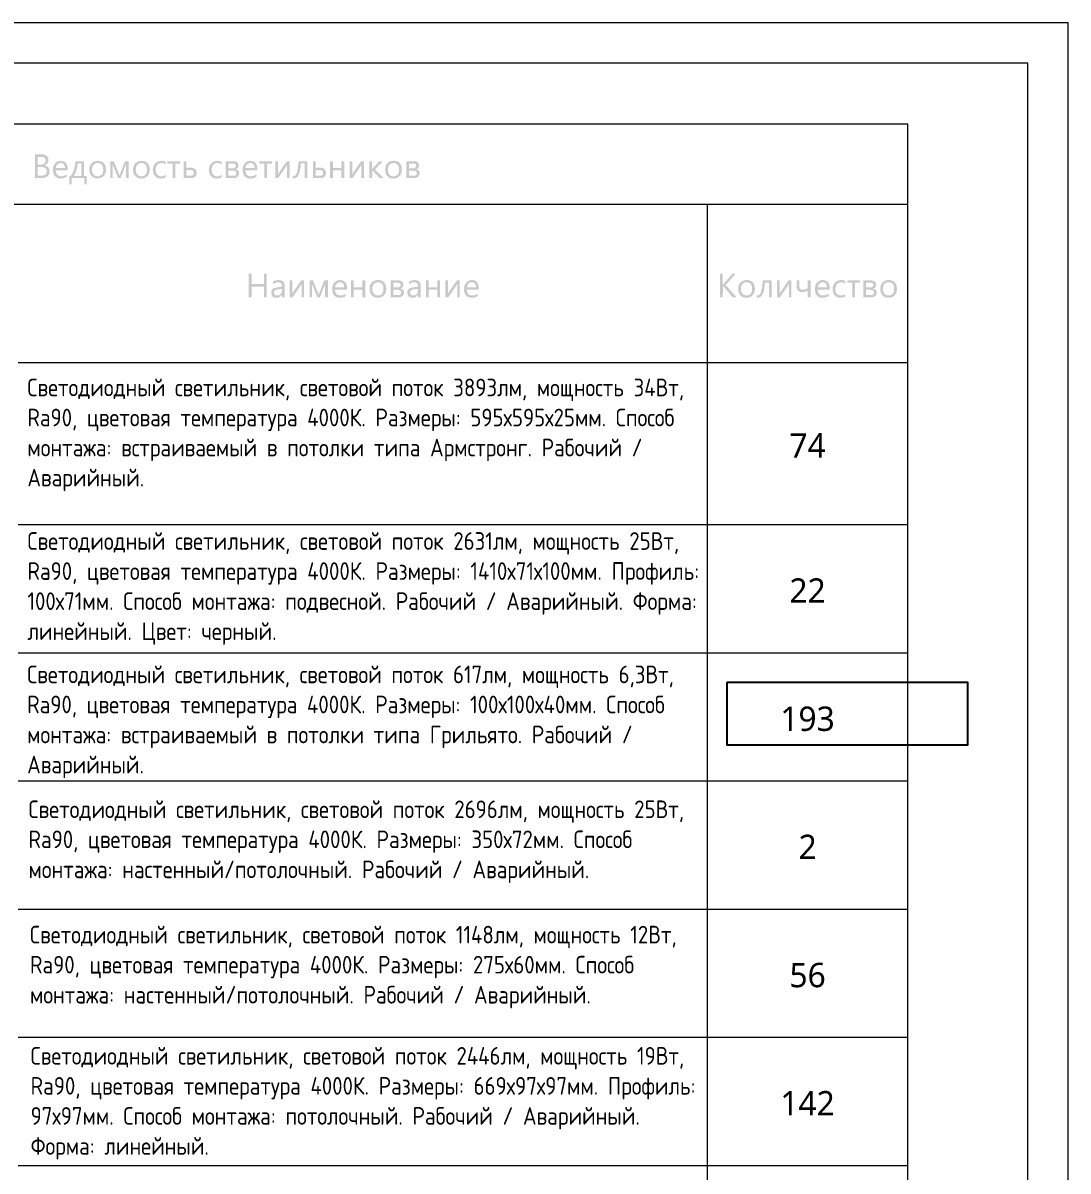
# Model space of a CAD drawing. Header units: millimetres. Extents: x -13069 to 207500, y -71366 to 56785.
# Drawn here: x 36870 to 49909, y -55998 to -41666 of the extents above; entities that cross this region are included whole.
import ezdxf

# ---------------------------------------------------------------- set-up
doc = ezdxf.new("R2010")
doc.units = ezdxf.units.MM
doc.layers.add('Аннотация', color=7, linetype='Continuous', lineweight=18)
doc.layers.add('вспомогательные невид.', color=140, linetype='Continuous', plot=False)
doc.styles.add('GOST Common_4', font='GOST_Common.ttf', dxfattribs={"width": 0.9, "height": 125})

msp = doc.modelspace()

# ---------------------------------------------------------------- hatches: boundary and pattern name
h = msp.add_hatch(color=7)
h.paths.add_polyline_path([(37020.215, -43603.382), (37020.215, -43307.048), (37104.881, -43307.048), (37122.98, -43308.238), (37139.167, -43311.809), (37153.452, -43317.769), (37165.846, -43326.12), (37175.607, -43336.09), (37182.623, -43347.583), (37186.86, -43360.514), (37188.28, -43374.793), (37184.828, -43398.55), (37174.72, -43418.835), (37158.274, -43434.641), (37137.072, -43445.073), (37151.268, -43448.753), (37163.985, -43453.513), (37175.194, -43460.185), (37184.863, -43468.775), (37192.644, -43479.005), (37198.209, -43490.672), (37201.552, -43503.765), (37202.667, -43518.274), (37200.995, -43536.449), (37195.949, -43552.835), (37187.482, -43567.403), (37175.547, -43580.12), (37161.021, -43590.359), (37144.707, -43597.621), (37126.573, -43601.949), (37106.59, -43603.382)])
h.paths.add_polyline_path([(37054.941, -43338.798), (37054.941, -43434.489), (37090.495, -43434.489), (37104.04, -43433.612), (37116.092, -43430.982), (37126.562, -43426.606), (37135.364, -43420.488), (37142.59, -43412.864), (37147.738, -43403.931), (37150.82, -43393.645), (37151.845, -43381.959), (37150.954, -43371.843), (37148.284, -43363.076), (37143.84, -43355.658), (37137.624, -43349.588), (37129.64, -43344.868), (37119.893, -43341.496), (37108.387, -43339.473), (37095.125, -43338.798)])
h.paths.add_polyline_path([(37054.941, -43465.357), (37054.941, -43572.073), (37102.346, -43572.073), (37116.706, -43571.189), (37129.376, -43568.517), (37140.382, -43564.027), (37149.75, -43557.686), (37157.045, -43549.731), (37162.346, -43540.474), (37165.579, -43529.874), (37166.673, -43517.888), (37165.543, -43505.661), (37162.16, -43495.03), (37156.534, -43486.006), (37148.675, -43478.6), (37138.595, -43472.822), (37126.303, -43468.682), (37111.81, -43466.19), (37095.125, -43465.357)])
h = msp.add_hatch(color=7)
h.paths.add_polyline_path([(37428.429, -43506.423), (37278.994, -43506.423), (37280.648, -43522.943), (37284.369, -43537.505), (37290.157, -43550.071), (37298.011, -43560.607), (37308.032, -43569.191), (37319.681, -43575.283), (37332.994, -43578.916), (37348.007, -43580.12), (37365.689, -43578.618), (37382.595, -43574.14), (37398.717, -43566.726), (37414.042, -43556.418), (37414.042, -43588.168), (37398.948, -43597.035), (37381.589, -43603.375), (37361.937, -43607.182), (37339.959, -43608.453), (37318.846, -43606.693), (37300.044, -43601.363), (37283.629, -43592.384), (37269.679, -43579.679), (37258.5, -43563.875), (37250.407, -43545.063), (37245.487, -43523.233), (37243.827, -43498.375), (37245.58, -43474.98), (37250.869, -43453.72), (37259.733, -43434.681), (37272.215, -43417.953), (37286.988, -43404.386), (37303.42, -43394.747), (37321.599, -43388.993), (37341.613, -43387.085), (37361.152, -43388.749), (37378.413, -43393.741), (37393.369, -43402.061), (37405.994, -43413.709), (37415.918, -43428.592), (37422.917, -43445.961), (37427.063, -43465.946), (37428.429, -43488.674)])
h.paths.add_polyline_path([(37393.702, -43477.649), (37392.833, -43463.603), (37390.223, -43451.308), (37385.866, -43440.76), (37379.757, -43431.954), (37372.063, -43424.719), (37362.979, -43419.551), (37352.541, -43416.451), (37340.786, -43415.417), (37329.438, -43416.526), (37318.882, -43419.82), (37309.121, -43425.254), (37300.161, -43432.781), (37292.682, -43441.985), (37286.753, -43452.507), (37282.333, -43464.383), (37279.38, -43477.649)])
h = msp.add_hatch(color=7)
h.paths.add_polyline_path([(37664.764, -43680.827), (37635.935, -43680.827), (37635.935, -43603.382), (37478.453, -43603.382), (37478.453, -43680.827), (37449.238, -43680.827), (37449.238, -43574.994), (37468.31, -43574.994), (37491.975, -43534.288), (37509.004, -43490.197), (37519.439, -43442.684), (37523.322, -43391.715), (37633.014, -43391.715), (37633.014, -43574.994), (37664.764, -43574.994)])
h.paths.add_polyline_path([(37599.114, -43574.994), (37599.114, -43420.488), (37552.15, -43420.488), (37547.217, -43462.319), (37537.571, -43502.041), (37523.253, -43539.613), (37504.305, -43574.994)])
h = msp.add_hatch(color=7)
h.paths.add_polyline_path([(37800.304, -43608.453), (37778.01, -43606.626), (37758.094, -43601.115), (37740.555, -43591.872), (37725.393, -43578.853), (37712.912, -43562.793), (37704.048, -43544.388), (37698.759, -43523.523), (37697.006, -43500.084), (37698.834, -43474.921), (37704.316, -43452.735), (37713.447, -43433.483), (37726.22, -43417.126), (37742.094, -43403.851), (37760.52, -43394.478), (37781.488, -43388.918), (37804.989, -43387.085), (37827.455, -43388.905), (37847.26, -43394.368), (37864.45, -43403.479), (37879.072, -43416.244), (37890.729, -43432.235), (37899.068, -43450.991), (37904.079, -43472.589), (37905.751, -43497.107), (37903.929, -43521.005), (37898.489, -43542.479), (37889.473, -43561.483), (37876.923, -43577.971), (37861.393, -43591.314), (37843.388, -43600.839), (37822.996, -43606.55)])
h.paths.add_polyline_path([(37802.453, -43415.417), (37787.05, -43416.838), (37773.28, -43421.074), (37761.185, -43428.091), (37750.805, -43437.852), (37742.453, -43450.005), (37736.494, -43464.22), (37732.922, -43480.493), (37731.732, -43498.816), (37732.99, -43516.779), (37736.707, -43532.633), (37742.802, -43546.503), (37751.19, -43558.513), (37761.595, -43567.958), (37773.659, -43574.712), (37787.304, -43578.767), (37802.453, -43580.12), (37817.998, -43578.774), (37831.64, -43574.767), (37843.381, -43568.144), (37853.22, -43558.954), (37861.002, -43547.025), (37866.567, -43532.895), (37869.909, -43516.553), (37871.025, -43497.989), (37869.909, -43479.418), (37866.567, -43463.063), (37861.002, -43448.93), (37853.22, -43437.025), (37843.381, -43427.579), (37831.64, -43420.826), (37817.998, -43416.77)])
h = msp.add_hatch(color=7)
h.dxf.hatch_style = 2
h.paths.add_polyline_path([(38188.613, -43603.382), (38154.768, -43603.382), (38154.768, -43428.977), (38149.049, -43445.417), (38140.767, -43467.893), (38087.851, -43603.382), (38057.809, -43603.382), (38003.184, -43467.893), (38000.657, -43461.409), (37997.438, -43452.735), (37993.495, -43441.91), (37988.797, -43428.977), (37988.797, -43603.382), (37960.024, -43603.382), (37960.024, -43391.715), (38003.184, -43391.715), (38058.691, -43530.125), (38065.692, -43547.861), (38074.346, -43571.632), (38089.118, -43531.007), (38143.358, -43391.715), (38188.613, -43391.715)])
h = msp.add_hatch(color=7)
h.paths.add_polyline_path([(38345.815, -43608.453), (38323.522, -43606.626), (38303.606, -43601.115), (38286.067, -43591.872), (38270.905, -43578.853), (38258.424, -43562.793), (38249.559, -43544.388), (38244.271, -43523.523), (38242.518, -43500.084), (38244.346, -43474.921), (38249.828, -43452.735), (38258.959, -43433.483), (38271.732, -43417.126), (38287.605, -43403.851), (38306.031, -43394.478), (38327, -43388.918), (38350.501, -43387.085), (38372.967, -43388.905), (38392.772, -43394.368), (38409.962, -43403.479), (38424.584, -43416.244), (38436.241, -43432.235), (38444.579, -43450.991), (38449.59, -43472.589), (38451.263, -43497.107), (38449.44, -43521.005), (38444.001, -43542.479), (38434.985, -43561.483), (38422.434, -43577.971), (38406.905, -43591.314), (38388.9, -43600.839), (38368.507, -43606.55)])
h.paths.add_polyline_path([(38347.965, -43415.417), (38332.562, -43416.838), (38318.792, -43421.074), (38306.696, -43428.091), (38296.316, -43437.852), (38287.965, -43450.005), (38282.005, -43464.22), (38278.434, -43480.493), (38277.244, -43498.816), (38278.502, -43516.779), (38282.219, -43532.633), (38288.313, -43546.503), (38296.702, -43558.513), (38307.107, -43567.958), (38319.171, -43574.712), (38332.816, -43578.767), (38347.965, -43580.12), (38363.509, -43578.774), (38377.152, -43574.767), (38388.893, -43568.144), (38398.732, -43558.954), (38406.514, -43547.025), (38412.078, -43532.895), (38415.421, -43516.553), (38416.536, -43497.989), (38415.421, -43479.418), (38412.078, -43463.063), (38406.514, -43448.93), (38398.732, -43437.025), (38388.893, -43427.579), (38377.152, -43420.826), (38363.509, -43416.77)])
h = msp.add_hatch(color=7)
h.dxf.hatch_style = 2
h.paths.add_polyline_path([(38649.458, -43594.066), (38636.769, -43600.43), (38622.896, -43604.918), (38607.918, -43607.577), (38591.911, -43608.453), (38570.225, -43606.632), (38550.839, -43601.163), (38533.674, -43592.035), (38518.655, -43579.238), (38506.428, -43563.275), (38497.695, -43545.208), (38492.455, -43525.001), (38490.708, -43502.62), (38492.612, -43477.854), (38498.294, -43455.642), (38507.707, -43435.972), (38520.804, -43418.835), (38536.991, -43404.944), (38555.71, -43395.022), (38576.971, -43389.069), (38600.786, -43387.085), (38627.099, -43389.614), (38649.899, -43397.227), (38649.899, -43431.954), (38637.981, -43424.719), (38625.659, -43419.551), (38612.862, -43416.451), (38599.518, -43415.417), (38584.034, -43416.85), (38569.987, -43421.177), (38557.365, -43428.44), (38546.16, -43438.679), (38537.225, -43451.32), (38530.733, -43465.688), (38526.774, -43481.792), (38525.435, -43499.643), (38526.699, -43517.376), (38530.464, -43533.067), (38536.69, -43546.764), (38545.333, -43558.513), (38555.782, -43567.958), (38568.03, -43574.712), (38581.951, -43578.767), (38597.423, -43580.12), (38611.15, -43578.93), (38624.391, -43575.394), (38637.157, -43569.563), (38649.458, -43561.489)])
h = msp.add_hatch(color=7)
h.dxf.hatch_style = 2
h.paths.add_polyline_path([(38834.16, -43420.929), (38770.66, -43420.929), (38770.66, -43603.382), (38736.76, -43603.382), (38736.76, -43420.929), (38672.874, -43420.929), (38672.874, -43391.715), (38834.16, -43391.715)])
h = msp.add_hatch(color=7)
h.paths.add_polyline_path([(38874.853, -43603.382), (38874.853, -43391.715), (38908.697, -43391.715), (38908.697, -43473.019), (38965.473, -43473.019), (38981.031, -43474.113), (38994.77, -43477.346), (39006.772, -43482.647), (39017.121, -43489.942), (39025.441, -43499.302), (39031.384, -43510.295), (39034.95, -43522.963), (39036.138, -43537.346), (39034.95, -43551.865), (39031.384, -43564.866), (39025.441, -43576.274), (39017.121, -43586.018), (39006.88, -43593.731), (38995.3, -43599.144), (38982.449, -43602.335), (38968.394, -43603.382)])
h.paths.add_polyline_path([(38908.697, -43502.179), (38908.697, -43574.608), (38959.519, -43574.608), (38977.855, -43572.297), (38990.946, -43565.341), (38998.796, -43553.703), (39001.412, -43537.346), (38998.789, -43522.038), (38990.89, -43511.039), (38977.669, -43504.402), (38959.078, -43502.179)])
h = msp.add_hatch(color=7)
h.dxf.hatch_style = 2
h.paths.add_polyline_path([(39348.279, -43594.066), (39335.59, -43600.43), (39321.717, -43604.918), (39306.739, -43607.577), (39290.732, -43608.453), (39269.046, -43606.632), (39249.66, -43601.163), (39232.495, -43592.035), (39217.476, -43579.238), (39205.249, -43563.275), (39196.516, -43545.208), (39191.276, -43525.001), (39189.529, -43502.62), (39191.433, -43477.854), (39197.115, -43455.642), (39206.528, -43435.972), (39219.625, -43418.835), (39235.812, -43404.944), (39254.531, -43395.022), (39275.792, -43389.069), (39299.607, -43387.085), (39325.92, -43389.614), (39348.72, -43397.227), (39348.72, -43431.954), (39336.802, -43424.719), (39324.48, -43419.551), (39311.683, -43416.451), (39298.339, -43415.417), (39282.855, -43416.85), (39268.807, -43421.177), (39256.186, -43428.44), (39244.981, -43438.679), (39236.045, -43451.32), (39229.554, -43465.688), (39225.595, -43481.792), (39224.255, -43499.643), (39225.52, -43517.376), (39229.285, -43533.067), (39235.511, -43546.764), (39244.154, -43558.513), (39254.603, -43567.958), (39266.851, -43574.712), (39280.772, -43578.767), (39296.244, -43580.12), (39309.971, -43578.93), (39323.212, -43575.394), (39335.978, -43569.563), (39348.279, -43561.489)])
h = msp.add_hatch(color=7)
h.paths.add_polyline_path([(39400.027, -43603.382), (39400.027, -43391.715), (39491.915, -43391.715), (39506.664, -43392.584), (39519.827, -43395.195), (39531.409, -43399.552), (39541.414, -43405.661), (39549.256, -43413.287), (39554.953, -43422.19), (39558.429, -43432.365), (39559.604, -43443.805), (39557.07, -43462.189), (39549.462, -43476.692), (39536.768, -43487.236), (39518.98, -43493.745), (39540.165, -43498.97), (39555.387, -43508.883), (39564.574, -43523.394), (39567.652, -43542.417), (39566.382, -43554.889), (39562.574, -43566.285), (39556.234, -43576.648), (39547.367, -43586.018), (39536.888, -43593.731), (39525.133, -43599.144), (39512.106, -43602.335), (39497.813, -43603.382)])
h.paths.add_polyline_path([(39433.872, -43420.929), (39433.872, -43480.185), (39484.694, -43480.185), (39502.483, -43478.201), (39515.176, -43472.248), (39522.785, -43462.326), (39525.319, -43448.435), (39523.029, -43436.463), (39516.182, -43427.861), (39504.808, -43422.669), (39488.938, -43420.929)])
h.paths.add_polyline_path([(39433.872, -43509.399), (39433.872, -43574.608), (39492.301, -43574.608), (39510.344, -43572.542), (39523.169, -43566.347), (39530.826, -43556.028), (39533.366, -43541.59), (39530.513, -43527.445), (39521.949, -43517.392), (39507.67, -43511.391), (39487.671, -43509.399)])
h = msp.add_hatch(color=7)
h.paths.add_polyline_path([(39794.273, -43506.423), (39644.839, -43506.423), (39646.493, -43522.943), (39650.213, -43537.505), (39656.001, -43550.071), (39663.856, -43560.607), (39673.877, -43569.191), (39685.526, -43575.283), (39698.838, -43578.916), (39713.851, -43580.12), (39731.533, -43578.618), (39748.44, -43574.14), (39764.561, -43566.726), (39779.887, -43556.418), (39779.887, -43588.168), (39764.792, -43597.035), (39747.434, -43603.375), (39727.781, -43607.182), (39705.803, -43608.453), (39684.691, -43606.693), (39665.888, -43601.363), (39649.473, -43592.384), (39635.523, -43579.679), (39624.345, -43563.875), (39616.252, -43545.063), (39611.331, -43523.233), (39609.671, -43498.375), (39611.425, -43474.98), (39616.713, -43453.72), (39625.577, -43434.681), (39638.059, -43417.953), (39652.832, -43404.386), (39669.265, -43394.747), (39687.444, -43388.993), (39707.457, -43387.085), (39726.997, -43388.749), (39744.258, -43393.741), (39759.214, -43402.061), (39771.839, -43413.709), (39781.763, -43428.592), (39788.761, -43445.961), (39792.907, -43465.946), (39794.273, -43488.674)])
h.paths.add_polyline_path([(39759.547, -43477.649), (39758.678, -43463.603), (39756.067, -43451.308), (39751.71, -43440.76), (39745.601, -43431.954), (39737.907, -43424.719), (39728.823, -43419.551), (39718.386, -43416.451), (39706.63, -43415.417), (39695.283, -43416.526), (39684.726, -43419.82), (39674.965, -43425.254), (39666.006, -43432.781), (39658.526, -43441.985), (39652.597, -43452.507), (39648.177, -43464.383), (39645.225, -43477.649)])
h = msp.add_hatch(color=7)
h.dxf.hatch_style = 2
h.paths.add_polyline_path([(39978.959, -43420.929), (39915.459, -43420.929), (39915.459, -43603.382), (39881.559, -43603.382), (39881.559, -43420.929), (39817.674, -43420.929), (39817.674, -43391.715), (39978.959, -43391.715)])
h = msp.add_hatch(color=7)
h.dxf.hatch_style = 2
h.paths.add_polyline_path([(40197.034, -43603.382), (40166.11, -43603.382), (40166.11, -43434.875), (40160.474, -43445.479), (40152.606, -43459.845), (40054.82, -43603.382), (40019.652, -43603.382), (40019.652, -43391.715), (40050.576, -43391.715), (40050.576, -43558.954), (40054.42, -43550.63), (40061.159, -43538.173), (40161.48, -43391.715), (40197.034, -43391.715)])
h = msp.add_hatch(color=7)
h.dxf.hatch_style = 2
h.paths.add_polyline_path([(40419.845, -43603.382), (40386.386, -43603.382), (40386.386, -43420.488), (40337.273, -43420.488), (40332.103, -43468.106), (40325.518, -43508.07), (40317.507, -43540.334), (40308.058, -43564.852), (40296.944, -43583.127), (40283.97, -43596.085), (40269.177, -43603.803), (40252.606, -43606.358), (40242.87, -43605.655), (40234.416, -43603.382), (40234.416, -43574.608), (40242.078, -43577.24), (40250.07, -43577.971), (40260.985, -43575.072), (40270.872, -43566.371), (40279.735, -43551.856), (40287.581, -43531.517), (40294.413, -43505.344), (40300.238, -43473.326), (40305.06, -43435.453), (40308.885, -43391.715), (40419.845, -43391.715)])
h = msp.add_hatch(color=7)
h.paths.add_polyline_path([(40488.926, -43603.382), (40488.926, -43391.715), (40522.771, -43391.715), (40522.771, -43473.019), (40579.546, -43473.019), (40595.104, -43474.113), (40608.843, -43477.346), (40620.846, -43482.647), (40631.195, -43489.942), (40639.515, -43499.302), (40645.457, -43510.295), (40649.023, -43522.963), (40650.212, -43537.346), (40649.023, -43551.865), (40645.457, -43564.866), (40639.515, -43576.274), (40631.195, -43586.018), (40620.953, -43593.731), (40609.374, -43599.144), (40596.522, -43602.335), (40582.467, -43603.382)])
h.paths.add_polyline_path([(40522.771, -43502.179), (40522.771, -43574.608), (40573.593, -43574.608), (40591.928, -43572.297), (40605.019, -43565.341), (40612.869, -43553.703), (40615.485, -43537.346), (40612.863, -43522.038), (40604.964, -43511.039), (40591.742, -43504.402), (40573.152, -43502.179)])
h = msp.add_hatch(color=7)
h.dxf.hatch_style = 2
h.paths.add_polyline_path([(40878.058, -43603.382), (40844.213, -43603.382), (40844.213, -43507.305), (40736.23, -43507.305), (40736.23, -43603.382), (40702.386, -43603.382), (40702.386, -43391.715), (40736.23, -43391.715), (40736.23, -43478.917), (40844.213, -43478.917), (40844.213, -43391.715), (40878.058, -43391.715)])
h = msp.add_hatch(color=7)
h.dxf.hatch_style = 2
h.paths.add_polyline_path([(41124.145, -43603.382), (41093.222, -43603.382), (41093.222, -43434.875), (41087.586, -43445.479), (41079.717, -43459.845), (40981.932, -43603.382), (40946.764, -43603.382), (40946.764, -43391.715), (40977.687, -43391.715), (40977.687, -43558.954), (40981.532, -43550.63), (40988.271, -43538.173), (41088.592, -43391.715), (41124.145, -43391.715)])
h = msp.add_hatch(color=7)
h.dxf.hatch_style = 2
h.paths.add_polyline_path([(41368.509, -43603.382), (41320.663, -43603.382), (41227.563, -43501.793), (41226.681, -43603.382), (41192.837, -43603.382), (41192.837, -43391.715), (41226.681, -43391.715), (41226.681, -43489.06), (41316.474, -43391.715), (41360.902, -43391.715), (41262.676, -43494.186)])
h = msp.add_hatch(color=7)
h.paths.add_polyline_path([(41491.802, -43608.453), (41469.508, -43606.626), (41449.592, -43601.115), (41432.053, -43591.872), (41416.891, -43578.853), (41404.41, -43562.793), (41395.546, -43544.388), (41390.257, -43523.523), (41388.504, -43500.084), (41390.332, -43474.921), (41395.814, -43452.735), (41404.945, -43433.483), (41417.718, -43417.126), (41433.591, -43403.851), (41452.018, -43394.478), (41472.986, -43388.918), (41496.487, -43387.085), (41518.953, -43388.905), (41538.758, -43394.368), (41555.948, -43403.479), (41570.57, -43416.244), (41582.227, -43432.235), (41590.566, -43450.991), (41595.576, -43472.589), (41597.249, -43497.107), (41595.427, -43521.005), (41589.987, -43542.479), (41580.971, -43561.483), (41568.42, -43577.971), (41552.891, -43591.314), (41534.886, -43600.839), (41514.493, -43606.55)])
h.paths.add_polyline_path([(41493.951, -43415.417), (41478.548, -43416.838), (41464.778, -43421.074), (41452.682, -43428.091), (41442.302, -43437.852), (41433.951, -43450.005), (41427.991, -43464.22), (41424.42, -43480.493), (41423.23, -43498.816), (41424.488, -43516.779), (41428.205, -43532.633), (41434.299, -43546.503), (41442.688, -43558.513), (41453.093, -43567.958), (41465.157, -43574.712), (41478.802, -43578.767), (41493.951, -43580.12), (41509.496, -43578.774), (41523.138, -43574.767), (41534.879, -43568.144), (41544.718, -43558.954), (41552.5, -43547.025), (41558.064, -43532.895), (41561.407, -43516.553), (41562.522, -43497.989), (41561.407, -43479.418), (41558.064, -43463.063), (41552.5, -43448.93), (41544.718, -43437.025), (41534.879, -43427.579), (41523.138, -43420.826), (41509.496, -43416.77)])
h = msp.add_hatch(color=7)
h.paths.add_polyline_path([(41651.522, -43603.382), (41651.522, -43391.715), (41743.409, -43391.715), (41758.159, -43392.584), (41771.322, -43395.195), (41782.903, -43399.552), (41792.908, -43405.661), (41800.75, -43413.287), (41806.448, -43422.19), (41809.923, -43432.365), (41811.099, -43443.805), (41808.565, -43462.189), (41800.956, -43476.692), (41788.263, -43487.236), (41770.474, -43493.745), (41791.66, -43498.97), (41806.882, -43508.883), (41816.068, -43523.394), (41819.146, -43542.417), (41817.876, -43554.889), (41814.068, -43566.285), (41807.728, -43576.648), (41798.862, -43586.018), (41788.382, -43593.731), (41776.627, -43599.144), (41763.6, -43602.335), (41749.307, -43603.382)])
h.paths.add_polyline_path([(41685.366, -43420.929), (41685.366, -43480.185), (41736.188, -43480.185), (41753.977, -43478.201), (41766.671, -43472.248), (41774.279, -43462.326), (41776.813, -43448.435), (41774.524, -43436.463), (41767.677, -43427.861), (41756.303, -43422.669), (41740.433, -43420.929)])
h.paths.add_polyline_path([(41685.366, -43509.399), (41685.366, -43574.608), (41743.795, -43574.608), (41761.839, -43572.542), (41774.663, -43566.347), (41782.32, -43556.028), (41784.861, -43541.59), (41782.007, -43527.445), (41773.444, -43517.392), (41759.165, -43511.391), (41739.165, -43509.399)])
h = msp.add_hatch(color=7)
h.dxf.hatch_style = 2
h.paths.add_polyline_path([(39910.401, -45091.635), (39875.674, -45091.635), (39875.674, -44956.587), (39722.05, -44956.587), (39722.05, -45091.635), (39687.324, -45091.635), (39687.324, -44795.301), (39722.05, -44795.301), (39722.05, -44925.278), (39875.674, -44925.278), (39875.674, -44795.301), (39910.401, -44795.301)])
h = msp.add_hatch(color=7)
h.dxf.hatch_style = 2
h.paths.add_polyline_path([(45773.786, -45091.635), (45725.114, -45091.635), (45610.791, -44956.146), (45605.651, -44949.814), (45602.744, -44946.003), (45601.917, -45091.635), (45567.19, -45091.635), (45567.19, -44795.301), (45601.917, -44795.301), (45601.917, -44934.593), (45610.791, -44924.396), (45721.696, -44795.301), (45764.856, -44795.301), (45637.47, -44937.515)])
h = msp.add_hatch(color=7)
h.paths.add_polyline_path([(40134.929, -45091.635), (40101.029, -45091.635), (40101.029, -45058.617), (40088.005, -45075.288), (40073.069, -45087.19), (40055.508, -45094.328), (40035.435, -45096.706), (40020.436, -45095.673), (40007.185, -45092.579), (39995.67, -45087.427), (39985.88, -45080.224), (39978.039, -45070.995), (39972.341, -45060.505), (39968.866, -45048.753), (39967.69, -45035.741), (39968.783, -45021.612), (39972.06, -45009.068), (39977.521, -44998.102), (39985.164, -44988.709), (39994.987, -44980.881), (40006.99, -44974.613), (40021.171, -44969.898), (40037.529, -44966.729), (40101.029, -44957.855), (40100.354, -44945.192), (40098.325, -44934.203), (40094.937, -44924.892), (40090.184, -44917.264), (40084.062, -44911.324), (40076.566, -44907.075), (40067.689, -44904.522), (40057.428, -44903.67), (40038.871, -44905.328), (40021.213, -44910.278), (40004.424, -44918.483), (39988.471, -44929.908), (39988.471, -44895.181), (40004.648, -44886.384), (40022.061, -44880.195), (40040.662, -44876.539), (40060.405, -44875.338), (40077.945, -44876.568), (40093.118, -44880.257), (40105.931, -44886.407), (40116.394, -44895.016), (40124.517, -44906.085), (40130.307, -44919.614), (40133.775, -44935.603), (40134.929, -44954.051)])
h.paths.add_polyline_path([(40101.029, -44984.974), (40050.262, -44991.754), (40029.633, -44996.398), (40014.709, -45003.605), (40009.393, -45008.51), (40005.545, -45015.057), (40003.206, -45023.279), (40002.417, -45033.206), (40005.269, -45047.172), (40013.827, -45058.617), (40026.553, -45065.872), (40043.041, -45068.373), (40055.185, -45067.258), (40066.227, -45063.915), (40076.163, -45058.351), (40084.989, -45050.569), (40091.96, -45041.117), (40096.978, -45030.512), (40100.011, -45018.718), (40101.029, -45005.7)])
h = msp.add_hatch(color=7)
h.dxf.hatch_style = 2
h.paths.add_polyline_path([(40376.741, -45091.635), (40345.818, -45091.635), (40345.818, -44923.128), (40340.181, -44933.732), (40332.313, -44948.098), (40234.527, -45091.635), (40199.36, -45091.635), (40199.36, -44879.968), (40230.283, -44879.968), (40230.283, -45047.207), (40234.128, -45038.883), (40240.866, -45026.426), (40341.187, -44879.968), (40376.741, -44879.968)])
h = msp.add_hatch(color=7)
h.dxf.hatch_style = 2
h.paths.add_polyline_path([(40674.018, -45091.635), (40640.173, -45091.635), (40640.173, -44917.23), (40634.454, -44933.67), (40626.172, -44956.146), (40573.255, -45091.635), (40543.214, -45091.635), (40488.589, -44956.146), (40486.062, -44949.662), (40482.842, -44940.987), (40478.899, -44930.163), (40474.202, -44917.23), (40474.202, -45091.635), (40445.429, -45091.635), (40445.429, -44879.968), (40488.589, -44879.968), (40544.096, -45018.378), (40551.097, -45036.113), (40559.751, -45059.885), (40574.523, -45019.26), (40628.763, -44879.968), (40674.018, -44879.968)])
h = msp.add_hatch(color=7)
h.paths.add_polyline_path([(40912.521, -44994.676), (40763.086, -44994.676), (40764.74, -45011.196), (40768.461, -45025.757), (40774.249, -45038.324), (40782.103, -45048.86), (40792.124, -45057.444), (40803.773, -45063.536), (40817.086, -45067.169), (40832.099, -45068.373), (40849.781, -45066.871), (40866.687, -45062.393), (40882.809, -45054.979), (40898.134, -45044.671), (40898.134, -45076.421), (40883.04, -45085.288), (40865.681, -45091.628), (40846.029, -45095.435), (40824.051, -45096.706), (40802.938, -45094.946), (40784.136, -45089.616), (40767.721, -45080.637), (40753.771, -45067.932), (40742.592, -45052.128), (40734.499, -45033.316), (40729.579, -45011.486), (40727.919, -44986.628), (40729.672, -44963.233), (40734.961, -44941.973), (40743.825, -44922.934), (40756.307, -44906.206), (40771.08, -44892.639), (40787.512, -44883), (40805.691, -44877.246), (40825.705, -44875.338), (40845.244, -44877.002), (40862.505, -44881.994), (40877.461, -44890.314), (40890.086, -44901.961), (40900.01, -44916.845), (40907.009, -44934.214), (40911.155, -44954.198), (40912.521, -44976.927)])
h.paths.add_polyline_path([(40877.794, -44965.902), (40876.925, -44951.856), (40874.315, -44939.561), (40869.958, -44929.013), (40863.849, -44920.207), (40856.155, -44912.972), (40847.071, -44907.804), (40836.633, -44904.704), (40824.878, -44903.67), (40813.53, -44904.779), (40802.974, -44908.073), (40793.213, -44913.507), (40784.253, -44921.033), (40776.774, -44930.238), (40770.845, -44940.76), (40766.425, -44952.636), (40763.472, -44965.902)])
h = msp.add_hatch(color=7)
h.dxf.hatch_style = 2
h.paths.add_polyline_path([(41139.922, -45091.635), (41106.078, -45091.635), (41106.078, -44995.558), (40998.095, -44995.558), (40998.095, -45091.635), (40964.25, -45091.635), (40964.25, -44879.968), (40998.095, -44879.968), (40998.095, -44967.17), (41106.078, -44967.17), (41106.078, -44879.968), (41139.922, -44879.968)])
h = msp.add_hatch(color=7)
h.paths.add_polyline_path([(41297.095, -45096.706), (41274.802, -45094.879), (41254.886, -45089.368), (41237.347, -45080.125), (41222.185, -45067.105), (41209.703, -45051.046), (41200.839, -45032.641), (41195.551, -45011.776), (41193.797, -44988.337), (41195.626, -44963.174), (41201.108, -44940.987), (41210.238, -44921.736), (41223.012, -44905.379), (41238.885, -44892.104), (41257.311, -44882.731), (41278.28, -44877.171), (41301.78, -44875.338), (41324.247, -44877.158), (41344.052, -44882.621), (41361.242, -44891.732), (41375.864, -44904.497), (41387.52, -44920.488), (41395.859, -44939.244), (41400.87, -44960.842), (41402.542, -44985.36), (41400.72, -45009.258), (41395.28, -45030.732), (41386.264, -45049.736), (41373.714, -45066.224), (41358.184, -45079.567), (41340.179, -45089.092), (41319.787, -45094.803)])
h.paths.add_polyline_path([(41299.245, -44903.67), (41283.842, -44905.09), (41270.072, -44909.327), (41257.976, -44916.344), (41247.596, -44926.105), (41239.244, -44938.258), (41233.285, -44952.473), (41229.713, -44968.745), (41228.524, -44987.069), (41229.781, -45005.032), (41233.498, -45020.886), (41239.593, -45034.756), (41247.982, -45046.766), (41258.387, -45056.211), (41270.451, -45062.964), (41284.096, -45067.02), (41299.245, -45068.373), (41314.789, -45067.027), (41328.432, -45063.02), (41340.172, -45056.397), (41350.012, -45047.207), (41357.793, -45035.278), (41363.358, -45021.148), (41366.701, -45004.806), (41367.816, -44986.242), (41366.701, -44967.671), (41363.358, -44951.316), (41357.793, -44937.183), (41350.012, -44925.278), (41340.172, -44915.832), (41328.432, -44909.079), (41314.789, -44905.023)])
h = msp.add_hatch(color=7)
h.paths.add_polyline_path([(41456.812, -45091.635), (41456.812, -44879.968), (41548.699, -44879.968), (41563.449, -44880.837), (41576.611, -44883.447), (41588.193, -44887.805), (41598.198, -44893.914), (41606.04, -44901.54), (41611.738, -44910.443), (41615.213, -44920.617), (41616.388, -44932.058), (41613.855, -44950.442), (41606.246, -44964.945), (41593.553, -44975.489), (41575.764, -44981.998), (41596.95, -44987.223), (41612.172, -44997.136), (41621.358, -45011.647), (41624.436, -45030.67), (41623.166, -45043.141), (41619.358, -45054.538), (41613.018, -45064.901), (41604.151, -45074.271), (41593.672, -45081.984), (41581.917, -45087.397), (41568.89, -45090.588), (41554.597, -45091.635)])
h.paths.add_polyline_path([(41490.656, -44909.182), (41490.656, -44968.438), (41541.478, -44968.438), (41559.267, -44966.454), (41571.961, -44960.5), (41579.569, -44950.579), (41582.103, -44936.688), (41579.814, -44924.716), (41572.966, -44916.114), (41561.593, -44910.922), (41545.723, -44909.182)])
h.paths.add_polyline_path([(41490.656, -44997.652), (41490.656, -45062.861), (41549.085, -45062.861), (41567.129, -45060.795), (41579.953, -45054.6), (41587.61, -45044.281), (41590.151, -45029.843), (41587.297, -45015.698), (41578.734, -45005.645), (41564.455, -44999.644), (41544.455, -44997.652)])
h = msp.add_hatch(color=7)
h.paths.add_polyline_path([(41832.423, -45091.635), (41798.523, -45091.635), (41798.523, -45058.617), (41785.499, -45075.288), (41770.563, -45087.19), (41753.002, -45094.328), (41732.929, -45096.706), (41717.931, -45095.673), (41704.679, -45092.579), (41693.164, -45087.427), (41683.375, -45080.224), (41675.533, -45070.995), (41669.835, -45060.505), (41666.36, -45048.753), (41665.184, -45035.741), (41666.277, -45021.612), (41669.555, -45009.068), (41675.015, -44998.102), (41682.658, -44988.709), (41692.481, -44980.881), (41704.484, -44974.613), (41718.665, -44969.898), (41735.023, -44966.729), (41798.523, -44957.855), (41797.848, -44945.192), (41795.819, -44934.203), (41792.431, -44924.892), (41787.678, -44917.264), (41781.556, -44911.324), (41774.06, -44907.075), (41765.183, -44904.522), (41754.922, -44903.67), (41736.365, -44905.328), (41718.707, -44910.278), (41701.918, -44918.483), (41685.965, -44929.908), (41685.965, -44895.181), (41702.143, -44886.384), (41719.555, -44880.195), (41738.156, -44876.539), (41757.899, -44875.338), (41775.439, -44876.568), (41790.612, -44880.257), (41803.425, -44886.407), (41813.889, -44895.016), (41822.011, -44906.085), (41827.802, -44919.614), (41831.269, -44935.603), (41832.423, -44954.051)])
h.paths.add_polyline_path([(41798.523, -44984.974), (41747.756, -44991.754), (41727.127, -44996.398), (41712.203, -45003.605), (41706.887, -45008.51), (41703.039, -45015.057), (41700.7, -45023.279), (41699.911, -45033.206), (41702.764, -45047.172), (41711.321, -45058.617), (41724.047, -45065.872), (41740.536, -45068.373), (41752.679, -45067.258), (41763.721, -45063.915), (41773.658, -45058.351), (41782.483, -45050.569), (41789.454, -45041.117), (41794.472, -45030.512), (41797.505, -45018.718), (41798.523, -45005.7)])
h = msp.add_hatch(color=7)
h.dxf.hatch_style = 2
h.paths.add_polyline_path([(42072.526, -45091.635), (42038.681, -45091.635), (42038.681, -44995.558), (41930.698, -44995.558), (41930.698, -45091.635), (41896.854, -45091.635), (41896.854, -44879.968), (41930.698, -44879.968), (41930.698, -44967.17), (42038.681, -44967.17), (42038.681, -44879.968), (42072.526, -44879.968)])
h = msp.add_hatch(color=7)
h.dxf.hatch_style = 2
h.paths.add_polyline_path([(42318.61, -45091.635), (42287.686, -45091.635), (42287.686, -44923.128), (42282.05, -44933.732), (42274.182, -44948.098), (42176.396, -45091.635), (42141.229, -45091.635), (42141.229, -44879.968), (42172.152, -44879.968), (42172.152, -45047.207), (42175.996, -45038.883), (42182.735, -45026.426), (42283.056, -44879.968), (42318.61, -44879.968)])
h = msp.add_hatch(color=7)
h.paths.add_polyline_path([(42557.072, -44994.676), (42407.637, -44994.676), (42409.291, -45011.196), (42413.012, -45025.757), (42418.8, -45038.324), (42426.654, -45048.86), (42436.675, -45057.444), (42448.324, -45063.536), (42461.637, -45067.169), (42476.65, -45068.373), (42494.332, -45066.871), (42511.238, -45062.393), (42527.36, -45054.979), (42542.685, -45044.671), (42542.685, -45076.421), (42527.59, -45085.288), (42510.232, -45091.628), (42490.58, -45095.435), (42468.602, -45096.706), (42447.489, -45094.946), (42428.687, -45089.616), (42412.272, -45080.637), (42398.322, -45067.932), (42387.143, -45052.128), (42379.05, -45033.316), (42374.13, -45011.486), (42372.47, -44986.628), (42374.223, -44963.233), (42379.512, -44941.973), (42388.376, -44922.934), (42400.857, -44906.206), (42415.631, -44892.639), (42432.063, -44883), (42450.242, -44877.246), (42470.255, -44875.338), (42489.795, -44877.002), (42507.056, -44881.994), (42522.012, -44890.314), (42534.637, -44901.961), (42544.561, -44916.845), (42551.56, -44934.214), (42555.706, -44954.198), (42557.072, -44976.927)])
h.paths.add_polyline_path([(42522.345, -44965.902), (42521.476, -44951.856), (42518.866, -44939.561), (42514.509, -44929.013), (42508.4, -44920.207), (42500.706, -44912.972), (42491.622, -44907.804), (42481.184, -44904.704), (42469.429, -44903.67), (42458.081, -44904.779), (42447.525, -44908.073), (42437.764, -44913.507), (42428.804, -44921.033), (42421.325, -44930.238), (42415.396, -44940.76), (42410.976, -44952.636), (42408.023, -44965.902)])
h = msp.add_hatch(color=7)
h.paths.add_polyline_path([(45897.054, -45096.706), (45874.761, -45094.879), (45854.845, -45089.368), (45837.306, -45080.125), (45822.144, -45067.105), (45809.663, -45051.046), (45800.799, -45032.641), (45795.51, -45011.776), (45793.757, -44988.337), (45795.585, -44963.174), (45801.067, -44940.987), (45810.198, -44921.736), (45822.971, -44905.379), (45838.844, -44892.104), (45857.271, -44882.731), (45878.239, -44877.171), (45901.74, -44875.338), (45924.206, -44877.158), (45944.011, -44882.621), (45961.201, -44891.732), (45975.823, -44904.497), (45987.48, -44920.488), (45995.818, -44939.244), (46000.829, -44960.842), (46002.502, -44985.36), (46000.68, -45009.258), (45995.24, -45030.732), (45986.224, -45049.736), (45973.673, -45066.224), (45958.144, -45079.567), (45940.139, -45089.092), (45919.746, -45094.803)])
h.paths.add_polyline_path([(45899.204, -44903.67), (45883.801, -44905.09), (45870.031, -44909.327), (45857.935, -44916.344), (45847.555, -44926.105), (45839.204, -44938.258), (45833.244, -44952.473), (45829.673, -44968.745), (45828.483, -44987.069), (45829.741, -45005.032), (45833.458, -45020.886), (45839.552, -45034.756), (45847.941, -45046.766), (45858.346, -45056.211), (45870.41, -45062.964), (45884.055, -45067.02), (45899.204, -45068.373), (45914.748, -45067.027), (45928.391, -45063.02), (45940.132, -45056.397), (45949.971, -45047.207), (45957.753, -45035.278), (45963.317, -45021.148), (45966.66, -45004.806), (45967.775, -44986.242), (45966.66, -44967.671), (45963.317, -44951.316), (45957.753, -44937.183), (45949.971, -44925.278), (45940.132, -44915.832), (45928.391, -44909.079), (45914.748, -44905.023)])
h = msp.add_hatch(color=7)
h.dxf.hatch_style = 2
h.paths.add_polyline_path([(46210.884, -45091.635), (46177.425, -45091.635), (46177.425, -44908.741), (46128.312, -44908.741), (46123.143, -44956.359), (46116.557, -44996.323), (46108.546, -45028.587), (46099.097, -45053.105), (46087.984, -45071.38), (46075.009, -45084.338), (46060.216, -45092.056), (46043.645, -45094.611), (46033.909, -45093.908), (46025.455, -45091.635), (46025.455, -45062.861), (46033.117, -45065.493), (46041.11, -45066.224), (46052.025, -45063.325), (46061.911, -45054.624), (46070.774, -45040.109), (46078.62, -45019.77), (46085.452, -44993.597), (46091.277, -44961.579), (46096.099, -44923.706), (46099.924, -44879.968), (46210.884, -44879.968)])
h = msp.add_hatch(color=7)
h.dxf.hatch_style = 2
h.paths.add_polyline_path([(46457.336, -45091.635), (46426.413, -45091.635), (46426.413, -44923.128), (46420.776, -44933.732), (46412.908, -44948.098), (46315.122, -45091.635), (46279.955, -45091.635), (46279.955, -44879.968), (46310.878, -44879.968), (46310.878, -45047.207), (46314.723, -45038.883), (46321.461, -45026.426), (46421.782, -44879.968), (46457.336, -44879.968)])
h = msp.add_hatch(color=7)
h.dxf.hatch_style = 2
h.paths.add_polyline_path([(46696.177, -45091.635), (46662.773, -45091.635), (46662.773, -45006.527), (46644.439, -45015.426), (46626.896, -45021.782), (46610.148, -45025.596), (46594.202, -45026.867), (46577.518, -45025.695), (46563.061, -45022.178), (46550.83, -45016.309), (46540.824, -45008.084), (46533.042, -44997.497), (46527.485, -44984.544), (46524.151, -44969.218), (46523.04, -44951.516), (46523.04, -44879.968), (46556.94, -44879.968), (46556.94, -44950.248), (46559.413, -44970.502), (46566.882, -44984.912), (46579.427, -44993.524), (46597.123, -44996.385), (46612.629, -44995.269), (46628.687, -44991.927), (46645.376, -44986.362), (46662.773, -44978.58), (46662.773, -44879.968), (46696.177, -44879.968)])
h = msp.add_hatch(color=7)
h.paths.add_polyline_path([(46935.076, -44994.676), (46785.642, -44994.676), (46787.295, -45011.196), (46791.016, -45025.757), (46796.804, -45038.324), (46804.659, -45048.86), (46814.68, -45057.444), (46826.328, -45063.536), (46839.641, -45067.169), (46854.654, -45068.373), (46872.336, -45066.871), (46889.243, -45062.393), (46905.364, -45054.979), (46920.69, -45044.671), (46920.69, -45076.421), (46905.595, -45085.288), (46888.237, -45091.628), (46868.584, -45095.435), (46846.606, -45096.706), (46825.494, -45094.946), (46806.691, -45089.616), (46790.276, -45080.637), (46776.326, -45067.932), (46765.148, -45052.128), (46757.054, -45033.316), (46752.134, -45011.486), (46750.474, -44986.628), (46752.228, -44963.233), (46757.516, -44941.973), (46766.38, -44922.934), (46778.862, -44906.206), (46793.635, -44892.639), (46810.067, -44883), (46828.246, -44877.246), (46848.26, -44875.338), (46867.8, -44877.002), (46885.06, -44881.994), (46900.016, -44890.314), (46912.642, -44901.961), (46922.565, -44916.845), (46929.564, -44934.214), (46933.71, -44954.198), (46935.076, -44976.927)])
h.paths.add_polyline_path([(46900.35, -44965.902), (46899.481, -44951.856), (46896.87, -44939.561), (46892.513, -44929.013), (46886.404, -44920.207), (46878.71, -44912.972), (46869.626, -44907.804), (46859.189, -44904.704), (46847.433, -44903.67), (46836.086, -44904.779), (46825.529, -44908.073), (46815.768, -44913.507), (46806.808, -44921.033), (46799.329, -44930.238), (46793.4, -44940.76), (46788.98, -44952.636), (46786.028, -44965.902)])
h = msp.add_hatch(color=7)
h.dxf.hatch_style = 2
h.paths.add_polyline_path([(47130.721, -45082.319), (47118.031, -45088.683), (47104.159, -45093.171), (47089.18, -45095.83), (47073.174, -45096.706), (47051.488, -45094.885), (47032.101, -45089.416), (47014.937, -45080.288), (46999.917, -45067.491), (46987.691, -45051.528), (46978.957, -45033.461), (46973.717, -45013.254), (46971.971, -44990.872), (46973.875, -44966.107), (46979.557, -44943.895), (46988.97, -44924.225), (47002.067, -44907.088), (47018.254, -44893.197), (47036.973, -44883.275), (47058.234, -44877.322), (47082.048, -44875.338), (47108.362, -44877.866), (47131.162, -44885.48), (47131.162, -44920.207), (47119.243, -44912.972), (47106.922, -44907.804), (47094.125, -44904.704), (47080.78, -44903.67), (47065.297, -44905.103), (47051.249, -44909.43), (47038.628, -44916.693), (47027.423, -44926.931), (47018.487, -44939.573), (47011.996, -44953.941), (47008.036, -44970.045), (47006.697, -44987.896), (47007.962, -45005.629), (47011.727, -45021.32), (47017.952, -45035.017), (47026.596, -45046.766), (47037.045, -45056.211), (47049.292, -45062.964), (47063.214, -45067.02), (47078.686, -45068.373), (47092.413, -45067.183), (47105.654, -45063.647), (47118.42, -45057.816), (47130.721, -45049.742)])
h = msp.add_hatch(color=7)
h.dxf.hatch_style = 2
h.paths.add_polyline_path([(47315.412, -44909.182), (47251.912, -44909.182), (47251.912, -45091.635), (47218.012, -45091.635), (47218.012, -44909.182), (47154.126, -44909.182), (47154.126, -44879.968), (47315.412, -44879.968)])
h = msp.add_hatch(color=7)
h.paths.add_polyline_path([(47356.094, -45091.635), (47356.094, -44879.968), (47447.982, -44879.968), (47462.731, -44880.837), (47475.894, -44883.447), (47487.476, -44887.805), (47497.481, -44893.914), (47505.323, -44901.54), (47511.02, -44910.443), (47514.495, -44920.617), (47515.671, -44932.058), (47513.137, -44950.442), (47505.529, -44964.945), (47492.835, -44975.489), (47475.046, -44981.998), (47496.232, -44987.223), (47511.454, -44997.136), (47520.641, -45011.647), (47523.719, -45030.67), (47522.448, -45043.141), (47518.641, -45054.538), (47512.301, -45064.901), (47503.434, -45074.271), (47492.955, -45081.984), (47481.199, -45087.397), (47468.173, -45090.588), (47453.88, -45091.635)])
h.paths.add_polyline_path([(47389.939, -44909.182), (47389.939, -44968.438), (47440.761, -44968.438), (47458.55, -44966.454), (47471.243, -44960.5), (47478.852, -44950.579), (47481.385, -44936.688), (47479.096, -44924.716), (47472.249, -44916.114), (47460.875, -44910.922), (47445.005, -44909.182)])
h.paths.add_polyline_path([(47389.939, -44997.652), (47389.939, -45062.861), (47448.368, -45062.861), (47466.411, -45060.795), (47479.236, -45054.6), (47486.892, -45044.281), (47489.433, -45029.843), (47486.58, -45015.698), (47478.016, -45005.645), (47463.737, -44999.644), (47443.737, -44997.652)])
h = msp.add_hatch(color=7)
h.paths.add_polyline_path([(47669.025, -45096.706), (47646.732, -45094.879), (47626.816, -45089.368), (47609.277, -45080.125), (47594.115, -45067.105), (47581.634, -45051.046), (47572.769, -45032.641), (47567.481, -45011.776), (47565.728, -44988.337), (47567.556, -44963.174), (47573.038, -44940.987), (47582.169, -44921.736), (47594.942, -44905.379), (47610.815, -44892.104), (47629.241, -44882.731), (47650.21, -44877.171), (47673.711, -44875.338), (47696.177, -44877.158), (47715.982, -44882.621), (47733.172, -44891.732), (47747.794, -44904.497), (47759.451, -44920.488), (47767.789, -44939.244), (47772.8, -44960.842), (47774.473, -44985.36), (47772.65, -45009.258), (47767.211, -45030.732), (47758.195, -45049.736), (47745.644, -45066.224), (47730.115, -45079.567), (47712.11, -45089.092), (47691.717, -45094.803)])
h.paths.add_polyline_path([(47671.175, -44903.67), (47655.772, -44905.09), (47642.002, -44909.327), (47629.906, -44916.344), (47619.526, -44926.105), (47611.175, -44938.258), (47605.215, -44952.473), (47601.644, -44968.745), (47600.454, -44987.069), (47601.712, -45005.032), (47605.429, -45020.886), (47611.523, -45034.756), (47619.912, -45046.766), (47630.317, -45056.211), (47642.381, -45062.964), (47656.026, -45067.02), (47671.175, -45068.373), (47686.719, -45067.027), (47700.362, -45063.02), (47712.103, -45056.397), (47721.942, -45047.207), (47729.724, -45035.278), (47735.288, -45021.148), (47738.631, -45004.806), (47739.746, -44986.242), (47738.631, -44967.671), (47735.288, -44951.316), (47729.724, -44937.183), (47721.942, -44925.278), (47712.103, -44915.832), (47700.362, -44909.079), (47686.719, -44905.023)])

# ---------------------------------------------------------------- linework, layer by layer
at = {"color": 7, "lineweight": 0}
for points in [[(49909.273, -41666.368), (7909.232, -41666.368)], [(49909.273, -71366.372), (49909.273, -41666.368)], [(49409.273, -42166.368), (9909.212, -42166.368)], [(49409.273, -70859.972), (49409.273, -42166.328)], [(30911.544, -42926.9), (47911.67, -42926.9)], [(47911.67, -43926.901), (47911.67, -42926.9)], [(30911.544, -43926.901), (47911.67, -43926.901)], [(45411.566, -45903.374), (45411.566, -43926.871)], [(47911.67, -45903.374), (47911.67, -43926.871)], [(36811.653, -45903.374), (45411.566, -45903.374)], [(45411.566, -45903.374), (47911.67, -45903.374)], [(45411.566, -47926.907), (45411.566, -45903.404)], [(47911.67, -47926.907), (47911.67, -45903.404)], [(36811.653, -47926.907), (45411.566, -47926.907)], [(45411.566, -47926.907), (47911.67, -47926.907)], [(45411.566, -49526.91), (45411.566, -47926.907)], [(47911.67, -49526.91), (47911.67, -47926.907)], [(36811.653, -49526.91), (45411.566, -49526.91)], [(45411.566, -51126.872), (45411.566, -49526.87)], [(45411.566, -49526.91), (47911.67, -49526.91)], [(47911.67, -51126.872), (47911.67, -49526.87)], [(36811.653, -51126.872), (45411.566, -51126.872)], [(45411.566, -51126.872), (47911.67, -51126.872)], [(45411.566, -52726.875), (45411.566, -51126.872)], [(47911.67, -52726.875), (47911.67, -51126.872)], [(36811.653, -52726.875), (45411.566, -52726.875)], [(45411.566, -52726.875), (47911.67, -52726.875)], [(45411.566, -54326.877), (45411.566, -52726.875)], [(47911.67, -54326.877), (47911.67, -52726.875)], [(36811.653, -54326.877), (45411.566, -54326.877)], [(45411.566, -54326.877), (47911.67, -54326.877)], [(45411.566, -55926.879), (45411.566, -54326.877)], [(47911.67, -55926.879), (47911.67, -54326.877)], [(36811.653, -55926.879), (45411.566, -55926.879)], [(45411.566, -55926.879), (47911.67, -55926.879)], [(45411.566, -57526.882), (45411.566, -55926.879)], [(47911.67, -57526.882), (47911.67, -55926.879)]]:
    msp.add_lwpolyline(points, dxfattribs=at)
at = {"layer": 'вспомогательные невид.'}
msp.add_lwpolyline([(45654.909, -49896.943), (48655.632, -49896.943), (48655.632, -50679.81), (45654.909, -50679.81)], close=True, dxfattribs=at)

# ---------------------------------------------------------------- texts
at = {"color": 7, "char_height": 304.0382, "attachment_point": 1}
for s, insert in [('{\\fSegoeUI|b0|i0|c0;74}', (46433.186, -46787.567)), ('{\\fSegoeUI|b0|i0|c0;22}', (46433.186, -48599.367)), ('{\\fSegoeUI|b0|i0|c204|p0;193}', (46319.236, -50199.359)), ('{\\fSegoeUI|b0|i0|c0;2}', (46547.488, -51799.351)), ('{\\fSegoeUI|b0|i0|c0;56}', (46433.186, -53399.377)), ('{\\fSegoeUI|b0|i0|c0;142}', (46319.236, -54999.365))]:
    msp.add_mtext(s, dxfattribs=dict(at, insert=insert))
at = {"layer": 'Аннотация', "lineweight": 9, "char_height": 220, "attachment_point": 1, "line_spacing_factor": 1.022766, "style": 'GOST Common_4'}
for s, insert, width in [('\\pt316.8,633.6,950.4,1267.2,1584,1900.8,2217.6,2534.4,2851.2,3168,3484.8,3801.6,4118.4,4435.2,4752,5068.8,5385.6,5702.4,6019.2,6336,6652.8,6969.6,7286.4,7603.2,7920,8236.8,8553.6,8870.4,9187.2,9504,9820.8,10137.6;Светодиодный светильник, световой поток 3893лм, мощность 34Вт, Ra90, цветовая температура 4000К. Размеры: 595х595х25мм. Способ монтажа: встраиваемый в потолки типа Армстронг. Рабочий / Аварийный.', (36924.789, -46106.345), 8410.46592), ('\\pt316.8,633.6,950.4,1267.2,1584,1900.8,2217.6,2534.4,2851.2,3168,3484.8,3801.6,4118.4,4435.2,4752,5068.8,5385.6,5702.4,6019.2,6336,6652.8,6969.6,7286.4,7603.2,7920,8236.8,8553.6,8870.4,9187.2,9504,9820.8,10137.6;Светодиодный светильник, световой поток 2631лм, мощность 25Вт, Ra90, цветовая температура 4000К. Размеры: 1410х71х100мм. Профиль: 100х71мм. Способ монтажа: подвесной. Рабочий / Аварийный. Форма: линейный. Цвет: черный.', (36925.632, -48023.326), 8432.75769), ('\\pt316.8,633.6,950.4,1267.2,1584,1900.8,2217.6,2534.4,2851.2,3168,3484.8,3801.6,4118.4,4435.2,4752,5068.8,5385.6,5702.4,6019.2,6336,6652.8,6969.6,7286.4,7603.2,7920,8236.8,8553.6,8870.4,9187.2,9504,9820.8,10137.6;Светодиодный светильник, световой поток 617лм, мощность 6,3Вт, Ra90, цветовая температура 4000К. Размеры: 100х100х40мм. Способ монтажа: встраиваемый в потолки типа Грильято. Рабочий / Аварийный.  ', (36921.852, -49688.431), 8364.40764), ('\\pt316.8,633.6,950.4,1267.2,1584,1900.8,2217.6,2534.4,2851.2,3168,3484.8,3801.6,4118.4,4435.2,4752,5068.8,5385.6,5702.4,6019.2,6336,6652.8,6969.6,7286.4,7603.2,7920,8236.8,8553.6,8870.4,9187.2,9504,9820.8,10137.6;Светодиодный светильник, световой поток 2696лм, мощность 25Вт, Ra90, цветовая температура 4000К. Размеры: 350х72мм. Способ монтажа: настенный/потолочный. Рабочий / Аварийный. ', (36938.49, -51372.035), 8366.56311), ('\\pt316.8,633.6,950.4,1267.2,1584,1900.8,2217.6,2534.4,2851.2,3168,3484.8,3801.6,4118.4,4435.2,4752,5068.8,5385.6,5702.4,6019.2,6336,6652.8,6969.6,7286.4,7603.2,7920,8236.8,8553.6,8870.4,9187.2,9504,9820.8,10137.6;Светодиодный светильник, световой поток 1148лм, мощность 12Вт, Ra90, цветовая температура 4000К. Размеры: 275х60мм. Способ монтажа: настенный/потолочный. Рабочий / Аварийный. ', (36957.376, -52936.639), 8295.59158), ('\\pt316.8,633.6,950.4,1267.2,1584,1900.8,2217.6,2534.4,2851.2,3168,3484.8,3801.6,4118.4,4435.2,4752,5068.8,5385.6,5702.4,6019.2,6336,6652.8,6969.6,7286.4,7603.2,7920,8236.8,8553.6,8870.4,9187.2,9504,9820.8,10137.6;Светодиодный светильник, световой поток 2446лм, мощность 19Вт, Ra90, цветовая температура 4000К. Размеры: 669х97х97мм. Профиль: 97х97мм. Способ монтажа: потолочный. Рабочий / Аварийный. Форма: линейный. ', (36965.066, -54449.352), 8374.02464)]:
    msp.add_mtext(s, dxfattribs=dict(at, insert=insert, width=width))

doc.saveas('drawing.dxf')
